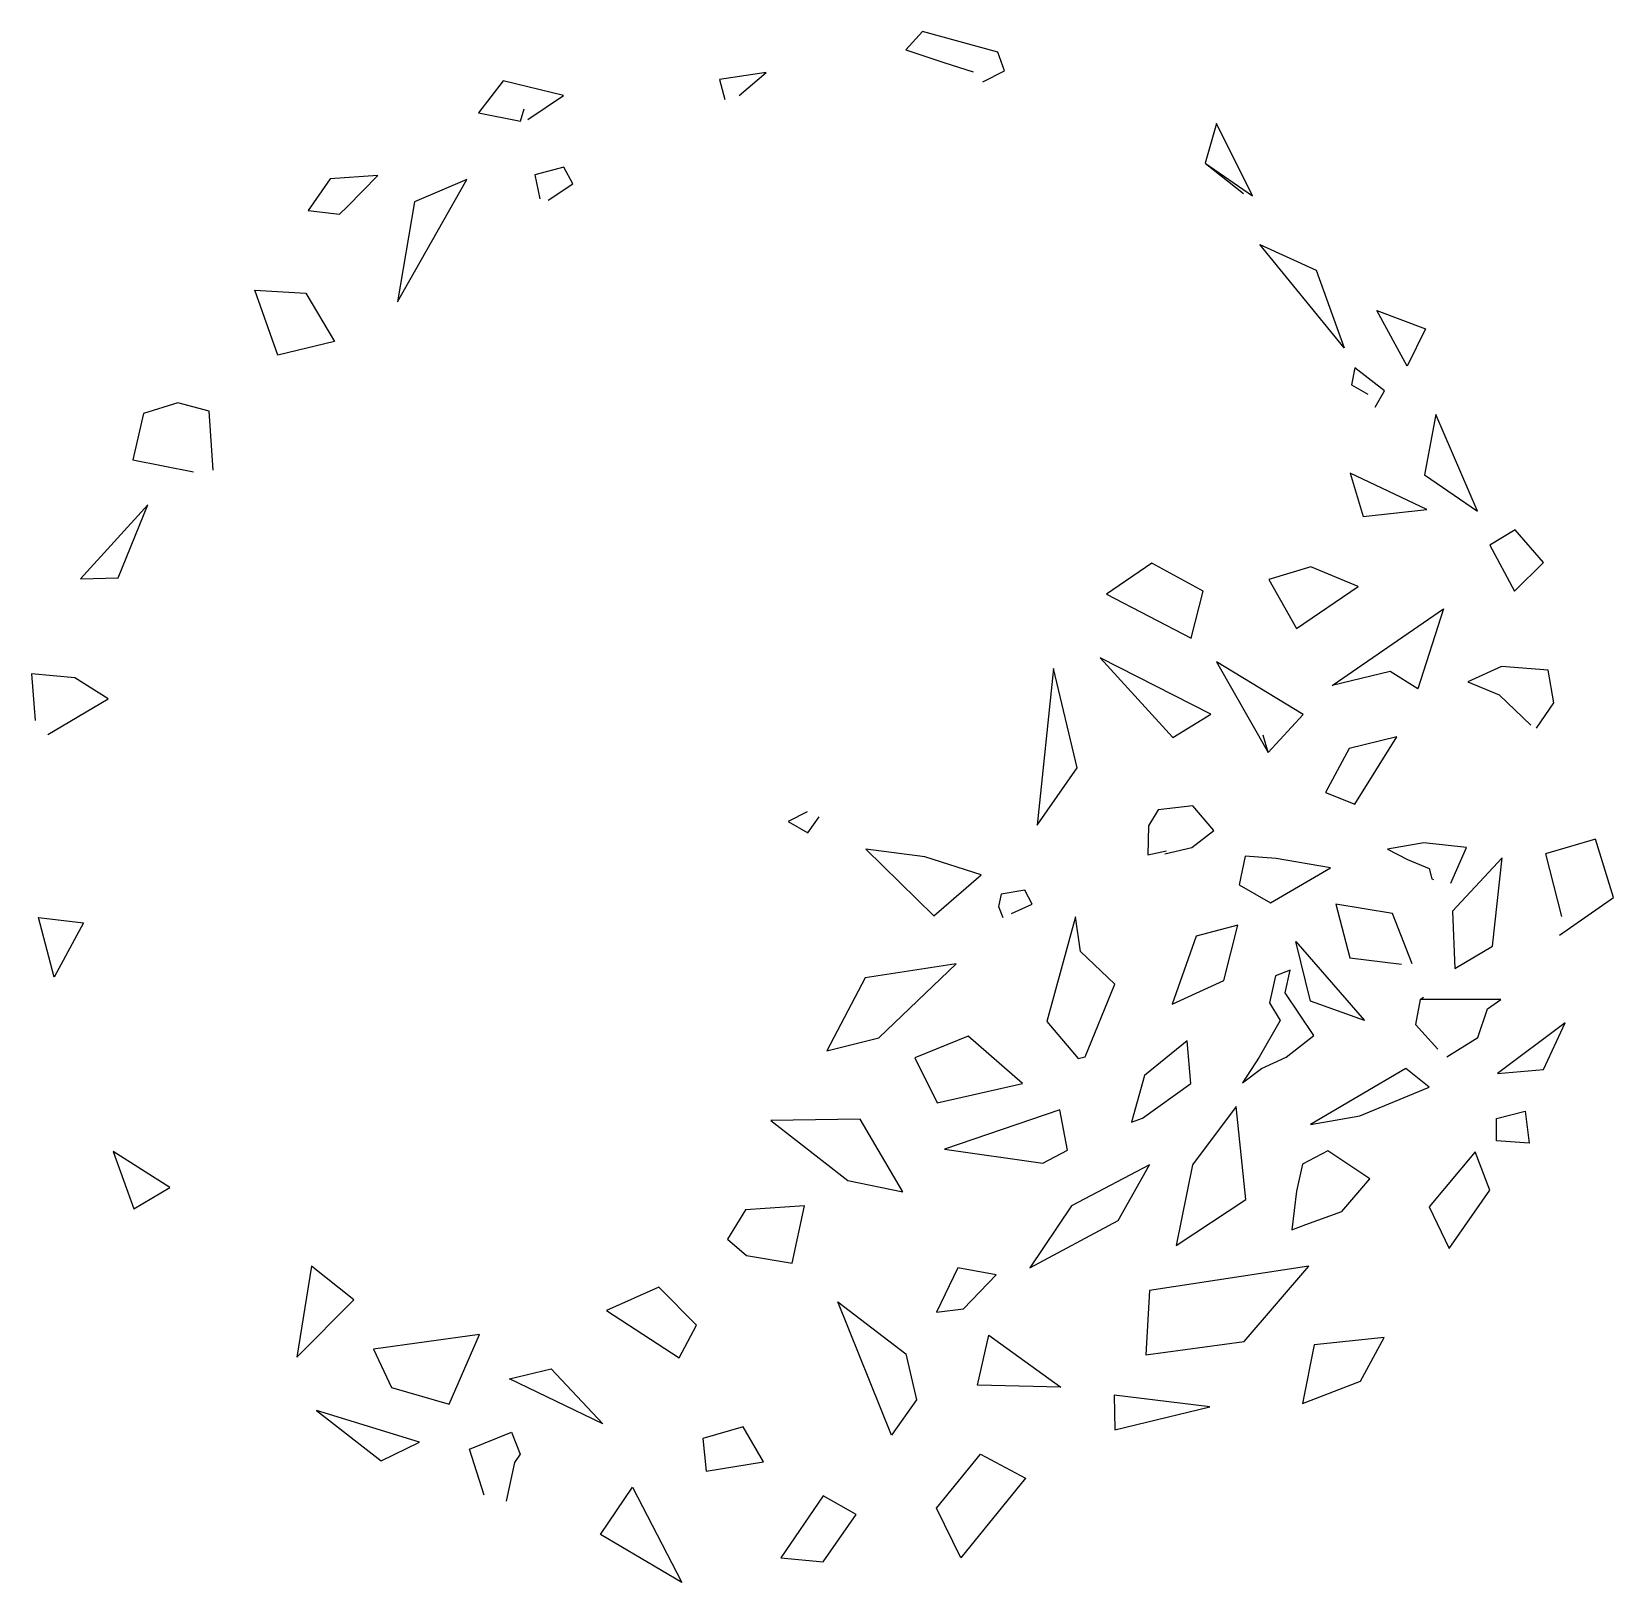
# Model space of a CAD drawing. Extents: x 6.304 to 7.272, y 4.766 to 5.714.
import ezdxf

# ---------------------------------------------------------------- set-up
doc = ezdxf.new("R2010")
doc.units = 0
doc.header["$MEASUREMENT"] = 0
doc.layers.get('0').update_dxf_attribs({"linetype": 'CONTINUOUS'})

msp = doc.modelspace()

# ---------------------------------------------------------------- linework, layer by layer
at = {"color": 3, "linetype": 'CONTINUOUS'}
for p, q in [((6.84879, 5.71444), (6.83847, 5.70335)), ((6.89489, 5.70192), (6.84879, 5.71444)), ((6.83847, 5.70335), (6.86186, 5.69548)), ((6.89902, 5.69047), (6.89489, 5.70192)), ((6.86186, 5.69548), (6.87975, 5.68976)), ((6.59217, 5.68439), (6.57703, 5.66472)), ((6.62898, 5.67545), (6.59217, 5.68439)), ((6.75316, 5.6894), (6.72461, 5.68511)), ((6.72461, 5.68511), (6.7277, 5.67295)), ((6.73665, 5.67545), (6.75316, 5.6894)), ((6.87975, 5.68976), (6.87975, 5.68976)), ((6.8856, 5.68368), (6.89902, 5.69047)), ((6.6073, 5.66078), (6.62898, 5.67545)), ((6.57703, 5.66472), (6.60283, 5.65971)), ((6.60283, 5.65971), (6.6049, 5.66722)), ((6.60283, 5.65971), (6.60283, 5.65971)), ((7.0287, 5.65828), (7.02182, 5.63396)), ((7.05072, 5.61392), (7.0287, 5.65828)), ((7.02182, 5.63396), (7.05072, 5.61392)), ((7.02182, 5.63396), (7.04522, 5.61536)), ((6.48622, 5.6243), (6.4728, 5.60498)), ((6.51546, 5.62644), (6.48622, 5.6243)), ((6.49688, 5.60749), (6.51546, 5.62644)), ((6.62932, 5.63145), (6.61143, 5.6268)), ((6.61143, 5.6268), (6.61453, 5.61214)), ((6.63482, 5.62144), (6.62932, 5.63145)), ((6.5275, 5.54918), (6.56981, 5.62394)), ((6.56981, 5.62394), (6.53782, 5.61035)), ((6.61969, 5.61142), (6.63482, 5.62144)), ((7.04522, 5.61536), (7.04522, 5.61536)), ((6.4728, 5.60498), (6.49206, 5.60284)), ((6.49206, 5.60284), (6.49688, 5.60749)), ((6.53782, 5.61035), (6.5275, 5.54918)), ((7.10679, 5.52092), (7.05519, 5.58423)), ((7.05519, 5.58423), (7.08959, 5.5685)), ((7.08959, 5.5685), (7.10679, 5.52092)), ((6.44012, 5.55633), (6.47142, 5.55454)), ((6.45422, 5.51663), (6.44012, 5.55633)), ((6.47142, 5.55454), (6.48897, 5.52485)), ((7.14532, 5.50983), (7.12674, 5.54381)), ((7.12674, 5.54381), (7.15667, 5.53272)), ((7.15667, 5.53272), (7.14532, 5.50983)), ((6.48897, 5.52485), (6.45422, 5.51663)), ((7.11333, 5.50876), (7.11126, 5.49838)), ((7.13156, 5.49481), (7.11333, 5.50876)), ((7.11126, 5.49838), (7.12124, 5.49266)), ((7.12124, 5.49266), (7.12124, 5.49266)), ((7.12571, 5.48479), (7.13156, 5.49481)), ((6.37201, 5.48086), (6.36547, 5.4526)), ((6.39299, 5.4873), (6.37201, 5.48086)), ((6.41226, 5.48229), (6.39299, 5.4873)), ((6.41466, 5.44616), (6.41226, 5.48229)), ((7.16286, 5.48014), (7.15598, 5.4433)), ((7.18832, 5.42112), (7.16286, 5.48014)), ((6.36547, 5.4526), (6.40262, 5.44509)), ((6.40262, 5.44509), (6.40262, 5.44509)), ((7.11058, 5.44437), (7.11849, 5.4179)), ((7.15736, 5.42219), (7.11058, 5.44437)), ((7.15598, 5.4433), (7.18832, 5.42112)), ((6.37476, 5.42505), (6.33348, 5.37963)), ((6.35653, 5.38034), (6.37476, 5.42505)), ((7.11849, 5.4179), (7.15736, 5.42219)), ((7.21137, 5.40967), (7.19589, 5.40037)), ((7.22891, 5.38964), (7.21137, 5.40967)), ((7.19589, 5.40037), (7.21102, 5.37211)), ((6.98914, 5.38928), (6.96128, 5.37033)), ((7.02045, 5.37211), (6.98914, 5.38928)), ((7.08649, 5.38714), (7.0607, 5.37927)), ((7.11539, 5.37498), (7.08649, 5.38714)), ((7.21102, 5.37211), (7.22891, 5.38964)), ((6.33348, 5.37963), (6.35653, 5.38034)), ((7.0607, 5.37927), (7.07755, 5.34922)), ((7.07755, 5.34922), (7.11539, 5.37498)), ((6.96128, 5.37033), (7.01322, 5.3435)), ((7.01322, 5.3435), (7.02045, 5.37211)), ((7.09957, 5.31452), (7.16768, 5.36138)), ((7.16768, 5.36138), (7.15186, 5.31238)), ((6.92894, 5.3249), (6.91897, 5.22903)), ((6.94339, 5.26409), (6.92894, 5.3249)), ((6.9575, 5.33134), (7.00187, 5.28269)), ((7.02526, 5.297), (6.9575, 5.33134)), ((7.0287, 5.32883), (7.06035, 5.27339)), ((7.08168, 5.29664), (7.0287, 5.32883)), ((7.20311, 5.32597), (7.18247, 5.31667)), ((7.23166, 5.32382), (7.20311, 5.32597)), ((6.30355, 5.32168), (6.30562, 5.29306)), ((6.33004, 5.31917), (6.30355, 5.32168)), ((6.35034, 5.3063), (6.33004, 5.31917)), ((7.135, 5.32311), (7.09957, 5.31452)), ((7.15186, 5.31238), (7.135, 5.32311)), ((7.18247, 5.31667), (7.20174, 5.3088)), ((7.2351, 5.30379), (7.23166, 5.32382)), ((6.31353, 5.28448), (6.35034, 5.3063)), ((7.20174, 5.3088), (7.221, 5.2902)), ((7.00187, 5.28269), (7.02526, 5.297)), ((7.06035, 5.27339), (7.08168, 5.29664)), ((7.22444, 5.28841), (7.2351, 5.30379)), ((6.30562, 5.29306), (6.30562, 5.29306)), ((7.221, 5.2902), (7.221, 5.2902)), ((7.06035, 5.27339), (7.05726, 5.28412)), ((7.10989, 5.27589), (7.09544, 5.24906)), ((7.13913, 5.28304), (7.10989, 5.27589)), ((7.11333, 5.24191), (7.13913, 5.28304)), ((6.91897, 5.22903), (6.94339, 5.26409)), ((7.09544, 5.24906), (7.11333, 5.24191)), ((6.77827, 5.23726), (6.76658, 5.23118)), ((6.99293, 5.23833), (6.98708, 5.22867)), ((7.01426, 5.24084), (6.99293, 5.23833)), ((7.02698, 5.22581), (7.01426, 5.24084)), ((6.76658, 5.23118), (6.77862, 5.22438)), ((6.77862, 5.22438), (6.7855, 5.23404)), ((6.98708, 5.22867), (6.98674, 5.21079)), ((7.01357, 5.21544), (7.02698, 5.22581)), ((7.15564, 5.2183), (7.13328, 5.21437)), ((7.18178, 5.21544), (7.15564, 5.2183)), ((7.26056, 5.22045), (7.22994, 5.2115)), ((7.27157, 5.18468), (7.26056, 5.22045)), ((6.81405, 5.21437), (6.85567, 5.17359)), ((6.85017, 5.20972), (6.81405, 5.21437)), ((6.88457, 5.19863), (6.85017, 5.20972)), ((6.98674, 5.21079), (6.99809, 5.21329)), ((6.99706, 5.2115), (7.01357, 5.21544)), ((6.99809, 5.21329), (6.99809, 5.21329)), ((7.04625, 5.21007), (7.04246, 5.19254)), ((7.06517, 5.20864), (7.04625, 5.21007)), ((7.09854, 5.20292), (7.06517, 5.20864)), ((7.13328, 5.21437), (7.14566, 5.20793)), ((7.17215, 5.19362), (7.18178, 5.21544)), ((7.20346, 5.209), (7.17318, 5.17645)), ((7.19761, 5.15499), (7.20346, 5.209)), ((7.22994, 5.2115), (7.23992, 5.17323)), ((6.85567, 5.17359), (6.88457, 5.19863)), ((7.06173, 5.18146), (7.09854, 5.20292)), ((7.14566, 5.20793), (7.15874, 5.20256)), ((7.15874, 5.20256), (7.16046, 5.19612)), ((6.9114, 5.18933), (6.89695, 5.18682)), ((6.91587, 5.18074), (6.9114, 5.18933)), ((7.04246, 5.19254), (7.06173, 5.18146)), ((7.16046, 5.19612), (7.16149, 5.19576)), ((6.89695, 5.18682), (6.89523, 5.17931)), ((6.89523, 5.17931), (6.89798, 5.17251)), ((6.90314, 5.17502), (6.91587, 5.18074)), ((7.10163, 5.18074), (7.11023, 5.14783)), ((7.13638, 5.17502), (7.10163, 5.18074)), ((7.23854, 5.16178), (7.27157, 5.18468)), ((6.30768, 5.17251), (6.3352, 5.16929)), ((6.31731, 5.13603), (6.30768, 5.17251)), ((6.3352, 5.16929), (6.31731, 5.13603)), ((6.94236, 5.17287), (6.92482, 5.10884)), ((6.94546, 5.15177), (6.94236, 5.17287)), ((7.14842, 5.14425), (7.13638, 5.17502)), ((7.17318, 5.17645), (7.17456, 5.14139)), ((7.23992, 5.17323), (7.23992, 5.17323)), ((7.01632, 5.16107), (7.00153, 5.11957)), ((7.04178, 5.16786), (7.01632, 5.16107)), ((7.03318, 5.13388), (7.04178, 5.16786)), ((6.96644, 5.13173), (6.94546, 5.15177)), ((7.07721, 5.15785), (7.11918, 5.10956)), ((7.08615, 5.12136), (7.07721, 5.15785)), ((7.17456, 5.14139), (7.19761, 5.15499)), ((6.86943, 5.14425), (6.8137, 5.13567)), ((6.82196, 5.09883), (6.86943, 5.14425)), ((7.07377, 5.14032), (7.06482, 5.13674)), ((7.07067, 5.12637), (7.07377, 5.14032)), ((7.11023, 5.14783), (7.14188, 5.1439)), ((7.14188, 5.1439), (7.14188, 5.1439)), ((6.8137, 5.13567), (6.79031, 5.09096)), ((6.94821, 5.08738), (6.96644, 5.13173)), ((7.00153, 5.11957), (7.03318, 5.13388)), ((7.06482, 5.13674), (7.06104, 5.12029)), ((7.08822, 5.10026), (7.07067, 5.12637)), ((7.11918, 5.10956), (7.08615, 5.12136)), ((7.15323, 5.12243), (7.15048, 5.10705)), ((7.15323, 5.12243), (7.1553, 5.12386)), ((7.20277, 5.12243), (7.15323, 5.12243)), ((7.19451, 5.11671), (7.20277, 5.12243)), ((7.06104, 5.12029), (7.06758, 5.10956)), ((7.18866, 5.09918), (7.19451, 5.11671)), ((6.92482, 5.10884), (6.94408, 5.08631)), ((7.06758, 5.10956), (7.05485, 5.08702)), ((7.11918, 5.10956), (7.11918, 5.10956)), ((7.11918, 5.10956), (7.11918, 5.10956)), ((7.15048, 5.10705), (7.16424, 5.09203)), ((7.24198, 5.10813), (7.2007, 5.077)), ((7.22891, 5.07951), (7.24198, 5.10813)), ((6.79031, 5.09096), (6.82196, 5.09883)), ((6.87666, 5.0999), (6.84398, 5.08666)), ((6.91002, 5.07092), (6.87666, 5.0999)), ((7.01082, 5.09704), (6.98467, 5.07593)), ((7.01288, 5.07092), (7.01082, 5.09704)), ((7.07136, 5.08702), (7.08822, 5.10026)), ((7.16424, 5.09203), (7.16424, 5.09203)), ((7.16974, 5.08738), (7.18866, 5.09918)), ((6.84398, 5.08666), (6.85774, 5.05912)), ((6.94408, 5.08631), (6.94821, 5.08738)), ((7.05485, 5.08702), (7.04453, 5.07128)), ((7.05622, 5.08022), (7.07136, 5.08702)), ((6.98467, 5.07593), (6.97676, 5.04731)), ((7.04453, 5.07128), (7.05622, 5.08022)), ((7.14463, 5.08022), (7.08615, 5.04588)), ((7.15874, 5.06878), (7.14463, 5.08022)), ((7.2007, 5.077), (7.22891, 5.07951)), ((6.85774, 5.05912), (6.91002, 5.07092)), ((6.9833, 5.04982), (7.01288, 5.07092)), ((7.11642, 5.05125), (7.15874, 5.06878)), ((6.93273, 5.05483), (6.86221, 5.03086)), ((6.93754, 5.03014), (6.93273, 5.05483)), ((7.04074, 5.05697), (7.01391, 5.0212)), ((7.04659, 5.0001), (7.04074, 5.05697)), ((7.20002, 5.04946), (7.21756, 5.05411)), ((7.21756, 5.05411), (7.21997, 5.03444)), ((6.81061, 5.0491), (6.75591, 5.04839)), ((6.75591, 5.04839), (6.80304, 5.01154)), ((6.83675, 5.00475), (6.81061, 5.0491)), ((6.97676, 5.04731), (6.9833, 5.04982)), ((7.08615, 5.04588), (7.11642, 5.05125)), ((7.20002, 5.03587), (7.20002, 5.04946)), ((7.21997, 5.03444), (7.20002, 5.03587)), ((6.35343, 5.02943), (6.36616, 4.99437)), ((6.38818, 5.00725), (6.35343, 5.02943)), ((6.86221, 5.03086), (6.92241, 5.02228)), ((6.92241, 5.02228), (6.93754, 5.03014)), ((7.09682, 5.02979), (7.08134, 5.02156)), ((7.12262, 5.01262), (7.09682, 5.02979)), ((7.18694, 5.02907), (7.15874, 4.99545)), ((7.19589, 5.00582), (7.18694, 5.02907)), ((6.98777, 5.0212), (6.93995, 4.99616)), ((6.9685, 4.98722), (6.98777, 5.0212)), ((7.01391, 5.0212), (7.00394, 4.97184)), ((7.08134, 5.02156), (7.07755, 5.00511)), ((6.36616, 4.99437), (6.38818, 5.00725)), ((6.80304, 5.01154), (6.83675, 5.00475)), ((7.07755, 5.00511), (7.0748, 4.9815)), ((7.10542, 4.99259), (7.12262, 5.01262)), ((7.17112, 4.97005), (7.19589, 5.00582)), ((6.77655, 4.99616), (6.74043, 4.99366)), ((6.76898, 4.96111), (6.77655, 4.99616)), ((6.93995, 4.99616), (6.9145, 4.95825)), ((7.00394, 4.97184), (7.04659, 5.0001)), ((7.15874, 4.99545), (7.17112, 4.97005)), ((6.74043, 4.99366), (6.72942, 4.97577)), ((6.9145, 4.95825), (6.9685, 4.98722)), ((7.0834, 4.98472), (7.10542, 4.99259)), ((6.72942, 4.97577), (6.74112, 4.96576)), ((7.0748, 4.9815), (7.0834, 4.98472)), ((6.47486, 4.95932), (6.46592, 4.90352)), ((6.50066, 4.93857), (6.47486, 4.95932)), ((6.74112, 4.96576), (6.76898, 4.96111)), ((6.74112, 4.96576), (6.74112, 4.96576)), ((6.74112, 4.96576), (6.74112, 4.96576)), ((6.87046, 4.95825), (6.85739, 4.93106)), ((6.89386, 4.95395), (6.87046, 4.95825)), ((7.08512, 4.95932), (6.98777, 4.94429)), ((7.04556, 4.91317), (7.08512, 4.95932)), ((6.8739, 4.93321), (6.89386, 4.95395)), ((6.46592, 4.90352), (6.50066, 4.93857)), ((6.68746, 4.94644), (6.65546, 4.93213)), ((6.7105, 4.92319), (6.68746, 4.94644)), ((6.79685, 4.9375), (6.83847, 4.90566)), ((6.82987, 4.85594), (6.79685, 4.9375)), ((6.98777, 4.94429), (6.98536, 4.90495)), ((6.65546, 4.93213), (6.69984, 4.90316)), ((6.85739, 4.93106), (6.8739, 4.93321)), ((6.69984, 4.90316), (6.7105, 4.92319)), ((6.57772, 4.91747), (6.5127, 4.90852)), ((6.5127, 4.90852), (6.52371, 4.88491)), ((6.55914, 4.8749), (6.57772, 4.91747)), ((6.8825, 4.88635), (6.88938, 4.91711)), ((6.88938, 4.91711), (6.93342, 4.88527)), ((6.98536, 4.90495), (7.04556, 4.91317)), ((7.08856, 4.91103), (7.08134, 4.87526)), ((7.13122, 4.91568), (7.08856, 4.91103)), ((7.11677, 4.88885), (7.13122, 4.91568)), ((6.83847, 4.90566), (6.84501, 4.8774)), ((6.59595, 4.89028), (6.62141, 4.89636)), ((6.65306, 4.86274), (6.59595, 4.89028)), ((6.62141, 4.89636), (6.65306, 4.86274)), ((7.08134, 4.87526), (7.11677, 4.88885)), ((6.52371, 4.88491), (6.55914, 4.8749)), ((6.93342, 4.88527), (6.8825, 4.88635)), ((6.9661, 4.88027), (6.96644, 4.85916)), ((7.02458, 4.87311), (6.9661, 4.88027)), ((6.47796, 4.87096), (6.51752, 4.8402)), ((6.54091, 4.85165), (6.47796, 4.87096)), ((6.84501, 4.8774), (6.82987, 4.85594)), ((6.96644, 4.85916), (7.02458, 4.87311)), ((6.73906, 4.86095), (6.71429, 4.85379)), ((6.75144, 4.83949), (6.73906, 4.86095)), ((6.51752, 4.8402), (6.54091, 4.85165)), ((6.57153, 4.84736), (6.59733, 4.85773)), ((6.59733, 4.85773), (6.60249, 4.84414)), ((6.71429, 4.85379), (6.71635, 4.83376)), ((6.58047, 4.8191), (6.57153, 4.84736)), ((6.60249, 4.84414), (6.59905, 4.83913)), ((6.85739, 4.81123), (6.88422, 4.84414)), ((6.88422, 4.84414), (6.91174, 4.82947)), ((6.59905, 4.83913), (6.59389, 4.81552)), ((6.71635, 4.83376), (6.75144, 4.83949)), ((6.65168, 4.79513), (6.67129, 4.8241)), ((6.67129, 4.8241), (6.70156, 4.7658)), ((6.91174, 4.82947), (6.87218, 4.78082)), ((6.59389, 4.81552), (6.59389, 4.81552)), ((6.7879, 4.81874), (6.7621, 4.78082)), ((6.8082, 4.80729), (6.7879, 4.81874)), ((6.87218, 4.78082), (6.85739, 4.81123)), ((6.7879, 4.77832), (6.8082, 4.80729)), ((6.70156, 4.7658), (6.65168, 4.79513)), ((6.7621, 4.78082), (6.7879, 4.77832))]:
    msp.add_line(p, q, dxfattribs=at)

doc.saveas('drawing.dxf')
